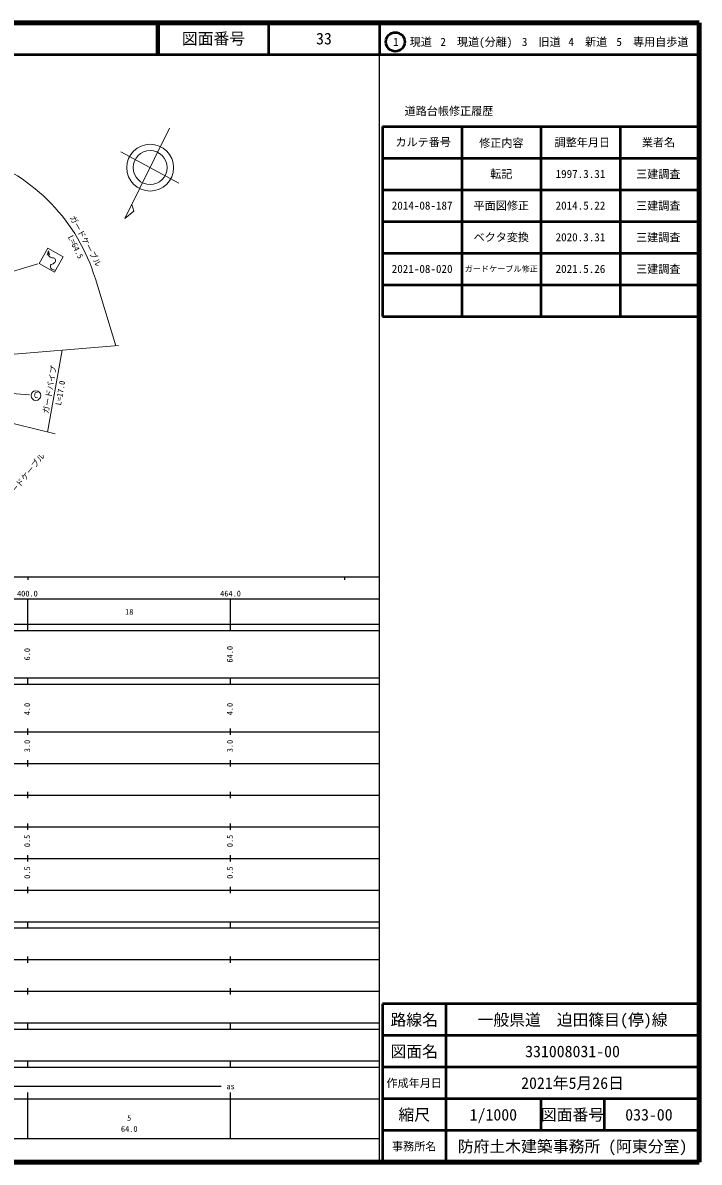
# Model space of a CAD drawing. Units: millimetres, scale not verified. Extents: x 40000 to 680000, y 20000 to 380000.
# Drawn here: x 466392 to 680000, y 20000 to 380000 of the extents above; entities that cross this region are included whole.
import ezdxf
from ezdxf.enums import TextEntityAlignment as Align

# ---------------------------------------------------------------- set-up
doc = ezdxf.new("R2010")
doc.units = ezdxf.units.MM
doc.header["$LTSCALE"] = 1000
for name, color, linetype, lineweight in [('M-BGD', 7, 'Continuous', 13), ('M-BMK-SRVR', 3, 'Continuous', 13), ('M-STR-HTXT', 7, 'Continuous', 13), ('M-STR-STRC', 7, 'Continuous', 13), ('M-TTL', 2, 'Continuous', 140), ('M-TTL-BAND', 7, 'Continuous', 25), ('M-TTL-FRAM', 2, 'Continuous', 50), ('M-TTL-LINE', 7, 'Continuous', 50)]:
    doc.layers.add(name, color=color, linetype=linetype, lineweight=lineweight)
doc.layers.add('M-TTL-TXT', color=7, linetype='Continuous')
doc.styles.add('ＭＳ ゴシック', font='')
doc.styles.get('ＭＳ ゴシック').set_extended_font_data('MS Gothic')

msp = doc.modelspace()

# ---------------------------------------------------------------- linework, layer by layer
at = {"layer": 'M-BGD'}
msp.add_line((450700, 263697), (468473, 262460), dxfattribs=at)
msp.add_circle((470524, 262229), 1532, dxfattribs=at)
at = {"layer": 'M-BMK-SRVR'}
for p, q in [((512772, 346709), (498656, 318172)), ((497349, 339248), (515624, 329354)), ((498656, 318172), (501451, 320462)), ((500852, 322611), (501451, 320462))]:
    msp.add_line(p, q, dxfattribs=at)
for radius in [7398, 5373]:
    msp.add_circle((506604, 334238), radius, dxfattribs=at)
at = {"layer": 'M-STR-HTXT'}
for p, q in [((495794, 277948), (489312, 299139)), ((451416, 274277), (496612, 278016)), ((478778, 276541), (474209, 250702)), ((448424, 257082), (476627, 250103))]:
    msp.add_line(p, q, dxfattribs=at)
msp.add_arc((432642, 281805), 59262, 17.00749, 70.70634, dxfattribs=at)
at = {"layer": 'M-STR-STRC'}
for p, q in [((471589, 303936), (474298, 308743)), ((474471, 307975), (474057, 306609)), ((474298, 308743), (479151, 306009)), ((474471, 307975), (474814, 306703)), ((476442, 301202), (479151, 306009)), ((471107, 303868), (447166, 296530)), ((471589, 303936), (476442, 301202))]:
    msp.add_line(p, q, dxfattribs=at)
msp.add_open_spline([(476601, 301853), (476060, 301944), (475525, 301975), (475270, 302492), (475103, 302830), (475028, 303099), (475163, 303450), (475334, 303893), (475894, 303699), (476228, 304036), (476497, 304306), (476703, 304506), (476707, 304887), (476711, 305223), (476567, 305457), (476281, 305633), (475958, 305831), (475681, 305666), (475323, 305792), (475056, 305886), (474932, 306013), (474738, 306218), (474261, 306722), (474415, 307278), (474471, 307975)], degree=3, knots=[0, 0, 0, 0, 1, 1, 1, 2, 2, 2, 3, 3, 3, 4, 4, 4, 5, 5, 5, 6, 6, 6, 7, 7, 7, 8, 8, 8, 8], dxfattribs=at)
at = {"layer": 'M-TTL'}
for p, q in [((680000, 380000), (40000, 380000)), ((680000, 20000), (680000, 380000)), ((40000, 20000), (680000, 20000))]:
    msp.add_line(p, q, dxfattribs=at)
at = {"layer": 'M-TTL-BAND'}
for p, q in [((579000, 20000), (579000, 370000)), ((40000, 205000), (579000, 205000)), ((468000, 205000), (468000, 204000)), ((568000, 205000), (568000, 204000)), ((68000, 198000), (579000, 198000)), ((468000, 188000), (468000, 198000)), ((532000, 188000), (532000, 198000)), ((40000, 190000), (579000, 190000)), ((40000, 188000), (579000, 188000)), ((40000, 173000), (579000, 173000)), ((468000, 171000), (468000, 173000)), ((532000, 171000), (532000, 173000)), ((40000, 171000), (579000, 171000)), ((40000, 156000), (579000, 156000)), ((468000, 155000), (468000, 157000)), ((532000, 155000), (532000, 157000)), ((46000, 146000), (579000, 146000)), ((468000, 145000), (468000, 147000)), ((532000, 145000), (532000, 147000)), ((468000, 135000), (468000, 137000)), ((532000, 135000), (532000, 137000)), ((52000, 136000), (579000, 136000)), ((46000, 126000), (579000, 126000)), ((468000, 125000), (468000, 127000)), ((532000, 125000), (532000, 127000)), ((52000, 116000), (579000, 116000)), ((468000, 115000), (468000, 117000)), ((532000, 115000), (532000, 117000)), ((46000, 106000), (579000, 106000)), ((468000, 105000), (468000, 107000)), ((532000, 105000), (532000, 107000)), ((40000, 96000), (579000, 96000)), ((40000, 94000), (579000, 94000)), ((468000, 94000), (468000, 96000)), ((532000, 94000), (532000, 96000)), ((49000, 84000), (579000, 84000)), ((468000, 83000), (468000, 85000)), ((532000, 83000), (532000, 85000)), ((40000, 74000), (579000, 74000)), ((468000, 73000), (468000, 75000)), ((532000, 73000), (532000, 75000)), ((40000, 64000), (579000, 64000)), ((40000, 62000), (579000, 62000)), ((468000, 62000), (468000, 64000)), ((532000, 62000), (532000, 64000)), ((40000, 52000), (579000, 52000)), ((468000, 50000), (468000, 52000)), ((532000, 50000), (532000, 52000)), ((40000, 50000), (579000, 50000)), ((71000, 44000), (529000, 44000)), ((40000, 40000), (579000, 40000)), ((468000, 27500), (468000, 42000)), ((532000, 27500), (532000, 42000)), ((68000, 27500), (579000, 27500))]:
    msp.add_line(p, q, dxfattribs=at)
at = {"layer": 'M-TTL-FRAM'}
for p, q in [((580000, 347197), (580000, 287197)), ((580000, 347197), (680000, 347197)), ((580000, 287197), (680000, 287197)), ((680000, 70000), (580000, 70000)), ((580000, 70000), (580000, 20000))]:
    msp.add_line(p, q, dxfattribs=at)
at = {"layer": 'M-TTL-LINE'}
for p, q in [((508747, 380000), (508747, 370000)), ((509247, 380000), (509247, 370000)), ((543997, 380000), (543997, 370000)), ((579000, 380000), (579000, 370000)), ((40000, 370000), (680000, 370000)), ((605000, 347197), (605000, 287197)), ((630000, 347197), (630000, 287197)), ((655000, 347197), (655000, 287197)), ((580000, 337197), (680000, 337197)), ((580000, 327197), (680000, 327197)), ((580000, 317197), (680000, 317197)), ((580000, 307197), (680000, 307197)), ((580000, 297197), (680000, 297197)), ((600000, 70000), (600000, 20000)), ((680000, 60000), (580000, 60000)), ((680000, 50000), (580000, 50000)), ((680000, 40000), (580000, 40000)), ((630000, 40000), (630000, 30000)), ((650000, 40000), (650000, 30000)), ((680000, 30000), (580000, 30000))]:
    msp.add_line(p, q, dxfattribs=at)
msp.add_circle((584031, 373958), 3000, dxfattribs=at)

# ---------------------------------------------------------------- texts
at = {"layer": 'M-BGD', "style": 'ＭＳ ゴシック'}
msp.add_text('C', height=1833, dxfattribs=at).set_placement((469893, 260925), align=Align.BOTTOM_LEFT)
at = {"layer": 'M-STR-HTXT', "style": 'ＭＳ ゴシック'}
for s, rotation, p in [('ガードケーブル', 298.509, (480632, 318252)), ('L=64.5', 295.569, (480048, 312107)), ('ガードパイプ', 79.971, (475011, 256214)), ('L=17.0', 79.971, (478978, 258909)), ('ガードケーブル', 50.919, (462624, 228812))]:
    msp.add_text(s, height=1833, rotation=rotation, dxfattribs=at).set_placement(p, align=Align.BOTTOM_LEFT)
at = {"layer": 'M-TTL-BAND', "style": 'ＭＳ ゴシック'}
for s, p in [('400.0', (467844, 198195)), ('464.0', (532000, 198195)), ('18', (500000, 192405)), ('as', (532000, 42500)), ('5', (500000, 32523)), ('64.0', (500000, 29033))]:
    msp.add_text(s, height=1833, dxfattribs=at).set_placement(p, align=Align.BOTTOM_CENTER)
for s, p in [('6.0', (469247, 180500)), ('64.0', (533247, 180500)), ('4.0', (469247, 163174)), ('4.0', (533247, 163174)), ('3.0', (469247, 151500)), ('3.0', (533247, 151500)), ('0.5', (469247, 121500)), ('0.5', (533247, 121500)), ('0.5', (469247, 111500)), ('0.5', (533247, 111500))]:
    msp.add_text(s, height=1833, rotation=90, dxfattribs=at).set_placement(p, align=Align.BOTTOM_CENTER)
at = {"layer": 'M-TTL-TXT', "style": 'ＭＳ ゴシック'}
for s, height, p in [('図面番号', 3666, (526622, 375000)), ('33', 3666, (561497, 375000)), ('1\u3000現道', 2566, (589448, 373958)), ('2\u3000現道(分離)', 2566, (609619, 373958)), ('3\u3000旧道', 2566, (630121, 373958)), ('4\u3000新道', 2566, (644824, 373958)), ('5\u3000専用自歩道', 2566, (665228, 373958)), ('道路台帳修正履歴', 2566, (600968, 352113)), ('カルテ番号', 2566, (592839, 342277)), ('修正内容', 2566, (617509, 342023)), ('調整年月日', 2566, (643089, 342197)), ('業者名', 2566, (667134, 342197)), ('転記', 2566, (617500, 332245)), ('1997.3.31', 2566, (642500, 332245)), ('三建調査', 2566, (667077, 332189)), ('2014-08-187', 2566, (592500, 322245)), ('平面図修正', 2566, (617500, 322245)), ('2014.5.22', 2566, (642500, 322245)), ('三建調査', 2566, (667077, 322189)), ('ベクタ変換', 2566, (617500, 312245)), ('2020.3.31', 2566, (642500, 312245)), ('三建調査', 2566, (667077, 312189)), ('2021-08-020', 2566, (592500, 302245)), ('ガードケーブル修正', 1833, (617500, 302245)), ('2021.5.26', 2566, (642500, 302245)), ('三建調査', 2566, (667077, 302189)), ('路線名', 3666, (590000, 65000)), ('路線名', 3666, (590000, 65000)), ('一般県道\u3000迫田篠目(停)線', 3666, (640000, 65000)), ('図面名', 3666, (590000, 55000)), ('図面名', 3666, (590000, 55000)), ('331008031-00', 3666, (640000, 55000)), ('2021年5月26日', 3666, (640000, 45000)), ('作成年月日', 2566, (590000, 45000)), ('作成年月日', 2566, (590000, 45000)), ('縮尺', 3666, (590000, 35000)), ('縮尺', 3666, (590000, 35000)), ('1/1000', 3666, (615000, 35000)), ('図面番号', 3666, (640000, 35000)), ('図面番号', 3666, (640000, 35000)), ('033-00', 3666, (664125, 35000)), ('事務所名', 2566, (590000, 25000)), ('事務所名', 2566, (590000, 25000)), ('防府土木建築事務所 (阿東分室)', 3666, (640000, 25000))]:
    msp.add_text(s, height=height, dxfattribs=at).set_placement(p, align=Align.MIDDLE_CENTER)

doc.saveas('drawing.dxf')
